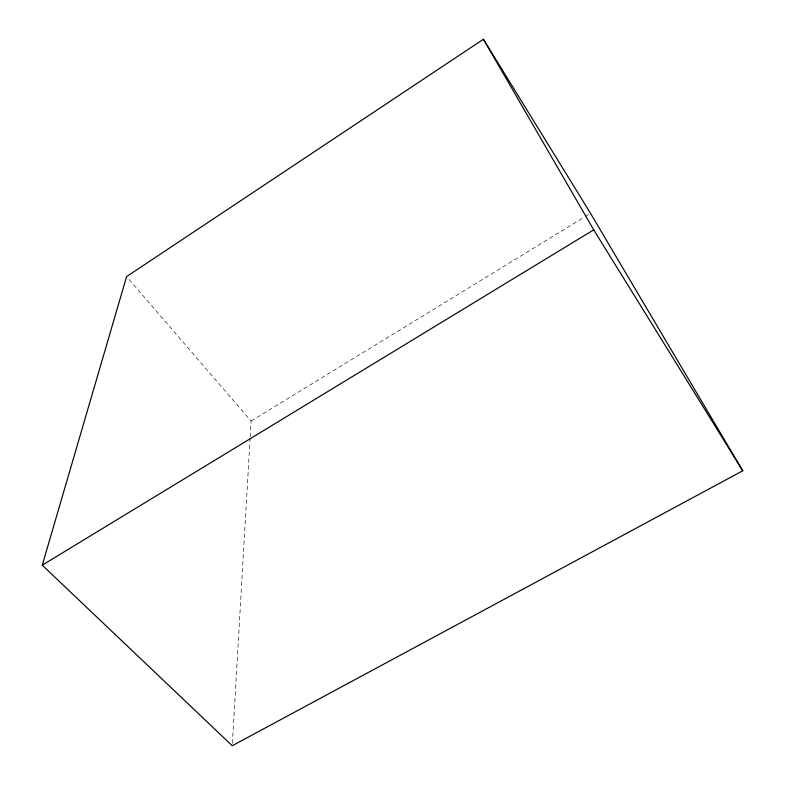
<?xml version="1.0" encoding="UTF-8"?>
<svg xmlns="http://www.w3.org/2000/svg" width="785" height="785" viewBox="0 0 785 785"><rect width="100%" height="100%" fill="white"/><g stroke="black" fill="none" stroke-linecap="round" stroke-linejoin="round"><path stroke-width="0.59" stroke-dasharray="3.92 2.94" d="M232.389 743.307L250.111 438.148M250.179 436.931L251.102 421.064L127.396 277.527M251.102 421.064L584.246 217.151M585.296 216.503L589.466 213.952"/><path stroke-width="1.18" d="M42.253 565.18L126.591 276.605L483.423 39.25L590.516 213.314L742.747 470.784L232.252 745.75L42.253 565.18L593.705 229.848L483.423 39.25M593.705 229.848L742.747 470.784"/></g></svg>
